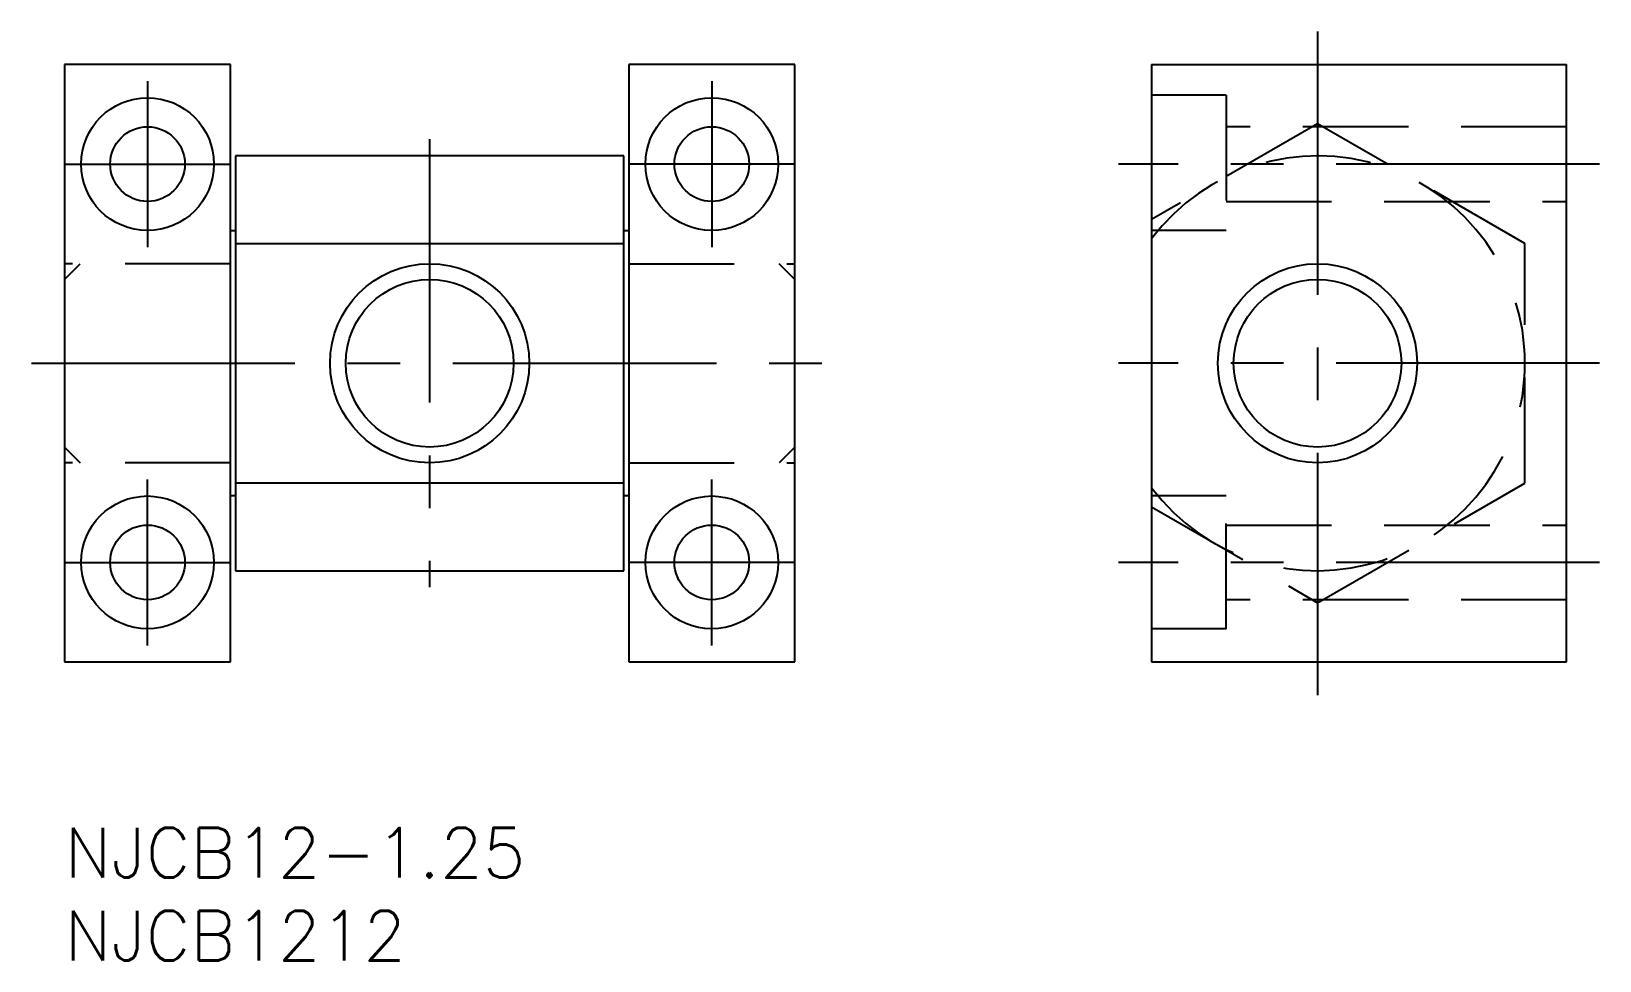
# Model space of a CAD drawing. Extents: x -2 to 92.5, y -8 to 48.
import ezdxf

# ---------------------------------------------------------------- set-up
doc = ezdxf.new("R2010")
doc.units = 0
doc.header["$LTSCALE"] = 0.5
doc.linetypes.add('CENTER', pattern=[50.8, 31.75, -6.35, 6.35, -6.35])
doc.linetypes.add('DASHED', pattern=[19.05, 12.7, -6.35])
for name, color, linetype in [('MSM_CENTER', 1, 'CENTER'), ('MSM_CONTINUOUS', 7, 'CONTINUOUS'), ('MSM_DASHED', 4, 'DASHED'), ('MSM_NARROW', 5, 'CONTINUOUS'), ('MSM_PART_NUMBER', 7, 'CONTINUOUS')]:
    doc.layers.add(name, color=color, linetype=linetype)
doc.styles.get("Standard").update_dxf_attribs({"font": 'txt.shx', "height": 3, "bigfont": 'bigfont.shx'})

# ---------------------------------------------------------------- blocks, each defined once
blk = doc.blocks.new('*U2')
at = {"layer": 'MSM_PART_NUMBER'}
blk.add_text('NJCB12-1.25', height=3, dxfattribs=at).set_placement((0, -3))
blk = doc.blocks.new('*U3')
at = {"layer": 'MSM_PART_NUMBER'}
blk.add_text('NJCB1212', height=3, dxfattribs=at).set_placement((0, -8))

msp = doc.modelspace()

# ---------------------------------------------------------------- linework, layer by layer
at = {"layer": 'MSM_CENTER'}
for p, q in [((75.5, 48), (75.5, 8)), ((5, 45), (5, 35)), ((39, 45), (39, 35)), ((22, 41.5), (22, 14.5)), ((0, 40), (10, 40)), ((44, 40), (34, 40)), ((92.5, 40), (63.5, 40)), ((-2, 28), (46, 28)), ((92.5, 28), (63.5, 28)), ((5, 11), (5, 21)), ((39, 11), (39, 21)), ((0, 16), (10, 16)), ((44, 16), (34, 16)), ((92.5, 16), (63.5, 16))]:
    msp.add_line(p, q, dxfattribs=at)
at = {"layer": 'MSM_CONTINUOUS'}
for p, q in [((10, 46), (0, 46)), ((0, 46), (0, 10)), ((10, 10), (10, 46)), ((44, 46), (34, 46)), ((34, 46), (34, 10)), ((44, 10), (44, 46)), ((65.5, 46), (65.5, 10)), ((65.5, 46), (90.5, 46)), ((90.5, 10), (90.5, 46)), ((33.7, 40.5), (10.3, 40.5)), ((10.3, 40.5), (10.3, 15.5)), ((33.7, 15.5), (33.7, 40.5)), ((10, 36), (10.3, 36)), ((33.7, 36), (34, 36)), ((10.3, 35.217), (33.7, 35.217)), ((10.3, 20), (10, 20)), ((33.7, 20.783), (10.3, 20.783)), ((34, 20), (33.7, 20)), ((10.3, 15.5), (33.7, 15.5)), ((0, 10), (10, 10)), ((34, 10), (44, 10)), ((65.5, 10), (90.5, 10))]:
    msp.add_line(p, q, dxfattribs=at)
for centre, radius in [((5, 40), 4), ((39, 40), 4), ((5, 40), 2.25), ((39, 40), 2.25), ((22, 28), 6), ((75.5, 28), 5.053), ((5, 16), 4), ((39, 16), 4), ((5, 16), 2.25), ((39, 16), 2.25)]:
    msp.add_circle(centre, radius, dxfattribs=at)
at = {"layer": 'MSM_DASHED'}
for p, q in [((70, 44.158), (65.5, 44.158)), ((70, 44.158), (70, 36)), ((75.5, 42.434), (65.5, 36.66)), ((90.5, 42.25), (70, 42.25)), ((88, 35.217), (75.5, 42.434)), ((70, 37.75), (90.5, 37.75)), ((70, 36), (65.5, 36)), ((88, 20.783), (88, 35.217)), ((0, 33.053), (0.947, 34)), ((10, 34), (0, 34)), ((34, 34), (44, 34)), ((44, 33.053), (43.053, 34)), ((0, 22.947), (0.947, 22)), ((44, 22.947), (43.053, 22)), ((10, 22), (0, 22)), ((34, 22), (44, 22)), ((70, 20), (65.5, 20)), ((70, 12), (70, 20)), ((75.5, 13.566), (88, 20.783)), ((65.5, 19.34), (75.5, 13.566)), ((70, 18.25), (90.5, 18.25)), ((90.5, 13.75), (70, 13.75)), ((70, 12), (65.5, 12))]:
    msp.add_line(p, q, dxfattribs=at)
msp.add_arc((75.5, 28), 12.5, 216.8699, 143.1301, dxfattribs=at)
at = {"layer": 'MSM_NARROW'}
for centre, radius in [((75.5, 28), 6), ((22, 28), 5.053)]:
    msp.add_circle(centre, radius, dxfattribs=at)

# ---------------------------------------------------------------- block references
at = {"layer": 'MSM_CONTINUOUS'}
for name in ['*U2', '*U3']:
    msp.add_blockref(name, (0, 0), dxfattribs=at)

doc.saveas('drawing.dxf')
